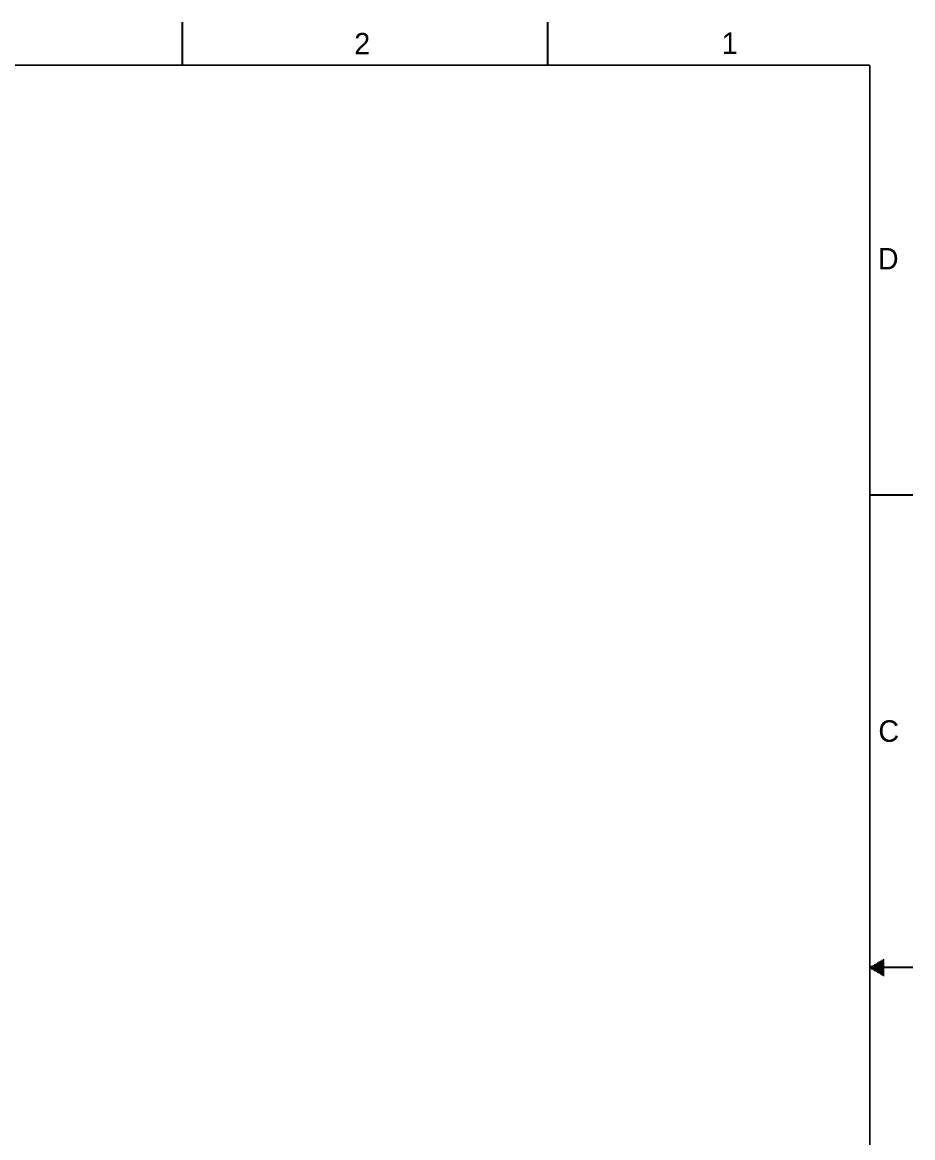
# Model space of a CAD drawing. Header units: inches. Extents: x 0 to 34, y 0 to 22.
# Drawn here: x 23.64 to 34, y 9.02 to 22 of the extents above; entities that cross this region are included whole.
import ezdxf

# ---------------------------------------------------------------- set-up
doc = ezdxf.new("R2010")
doc.units = ezdxf.units.IN
doc.header["$LTSCALE"] = 1.87
doc.header["$MEASUREMENT"] = 0
doc.layers.get('0').update_dxf_attribs({"linetype": 'CONTINUOUS'})
doc.styles.get("Standard").update_dxf_attribs({"font": 'txt', "width": 0.8})

msp = doc.modelspace()

# ---------------------------------------------------------------- linework, layer by layer
at = {"color": 2, "linetype": 'CONTINUOUS'}
for p, q in [((25.5, 22), (25.5, 21.5)), ((29.75, 22), (29.75, 21.5)), ((33.5, 16.5), (34, 16.5)), ((33.5693, 11.04), (33.6697, 11.04)), ((33.5866, 11.05), (33.6697, 11.05)), ((33.6039, 11.06), (33.6697, 11.06)), ((33.6213, 11.07), (33.6697, 11.07)), ((33.6386, 11.08), (33.6697, 11.08)), ((33.6559, 11.09), (33.6697, 11.09)), ((34, 11), (33.5, 11)), ((33.5173, 11.01), (33.6697, 11.01)), ((33.5173, 10.99), (33.6697, 10.99)), ((33.5347, 11.02), (33.6697, 11.02)), ((33.5347, 10.98), (33.6697, 10.98)), ((33.552, 11.03), (33.6697, 11.03)), ((33.552, 10.97), (33.6697, 10.97)), ((33.5693, 10.96), (33.6697, 10.96)), ((33.5866, 10.95), (33.6697, 10.95)), ((33.6039, 10.94), (33.6697, 10.94)), ((33.6213, 10.93), (33.6697, 10.93)), ((33.6386, 10.92), (33.6697, 10.92)), ((33.6559, 10.91), (33.6697, 10.91))]:
    msp.add_line(p, q, dxfattribs=at)
at = {"color": 7, "linetype": 'CONTINUOUS', "const_width": 0.02}
for points in [[(33.5, 21.5), (0.5, 21.5)], [(33.5, 0.5), (33.5, 21.5)]]:
    msp.add_lwpolyline(points, dxfattribs=at)

# ---------------------------------------------------------------- texts
at = {"color": 2, "linetype": 'CONTINUOUS'}
for s, p in [('2', (27.5025, 21.6262)), ('1', (31.7781, 21.6326)), ('D', (33.5947, 19.1236)), ('C', (33.6004, 13.6267))]:
    msp.add_text(s, height=0.25, dxfattribs=at).set_placement(p)

doc.saveas('drawing.dxf')
